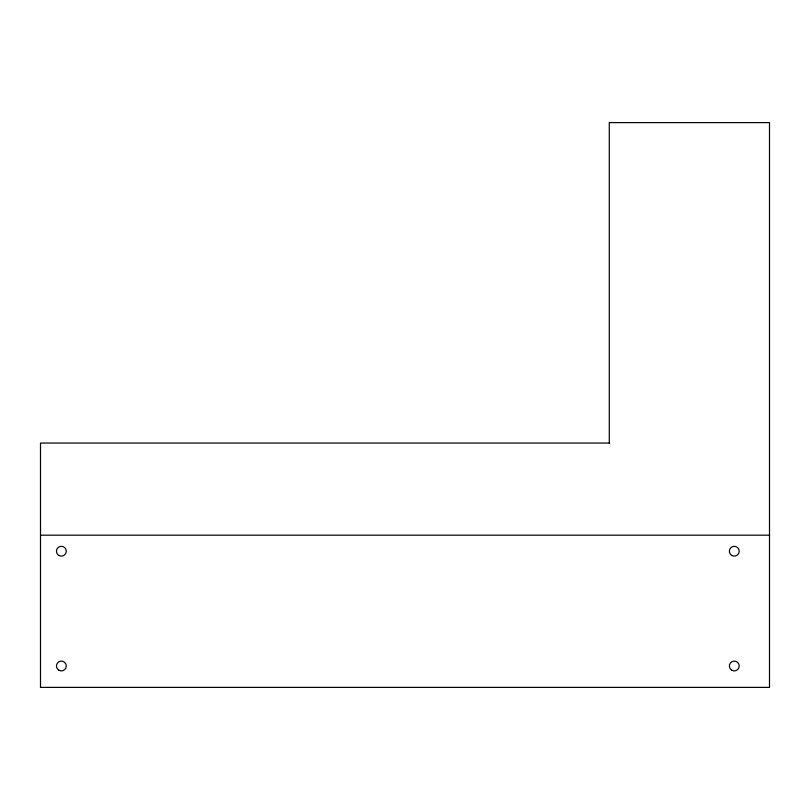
<?xml version="1.0" encoding="UTF-8"?>
<svg xmlns="http://www.w3.org/2000/svg" width="810" height="810" viewBox="0 0 810 810"><rect width="100%" height="100%" fill="white"/><g stroke="black" fill="none" stroke-linecap="round" stroke-linejoin="round"><path stroke-width="1.21" d="M609.707 443.05L40.5 443.05L40.5 687.386L769.5 687.386L769.5 122.614L609.282 122.614L609.282 443.05M40.5 535.177L769.5 535.177M58.897 555.498A4.921 4.921 0 0 0 66.278 551.235A4.921 4.921 0 0 0 58.897 546.973A4.921 4.921 0 0 0 58.897 555.498M731.825 555.498A4.921 4.921 0 0 0 739.196 551.235A4.921 4.921 0 0 0 731.825 546.973A4.921 4.921 0 0 0 731.825 555.498M731.825 670.265A4.921 4.921 0 0 0 739.196 666.012A4.921 4.921 0 0 0 731.825 661.75A4.921 4.921 0 0 0 731.825 670.265M58.897 670.265A4.921 4.921 0 0 0 66.278 666.012A4.921 4.921 0 0 0 58.897 661.75A4.921 4.921 0 0 0 58.897 670.265"/></g></svg>
